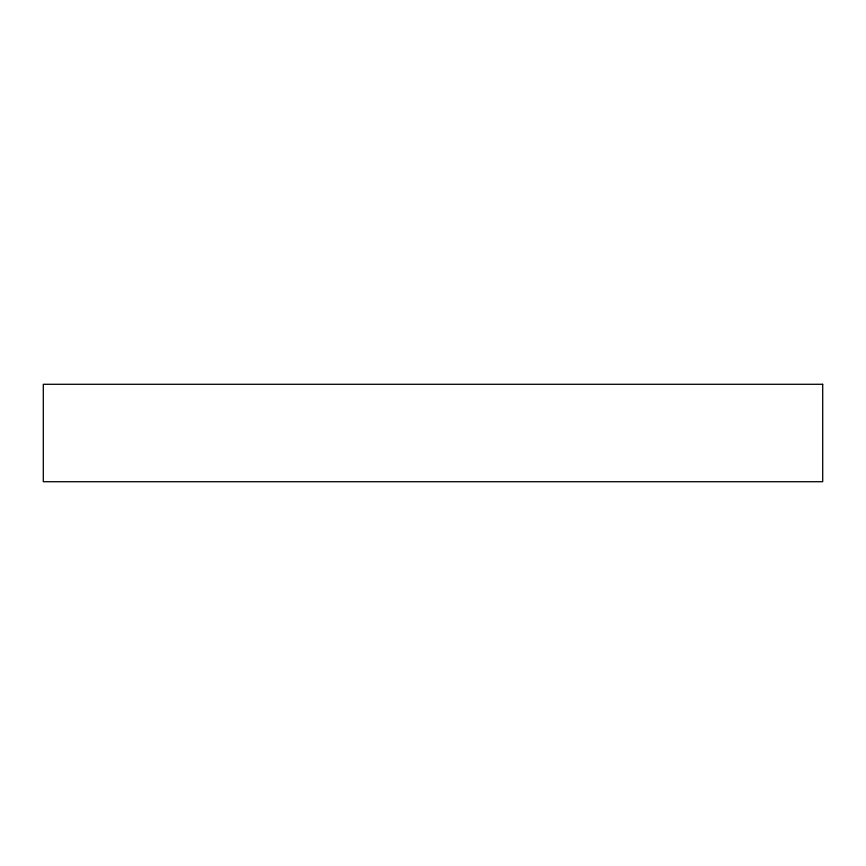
<?xml version="1.0" encoding="UTF-8"?>
<svg xmlns="http://www.w3.org/2000/svg" width="866" height="866" viewBox="0 0 866 866"><rect width="100%" height="100%" fill="white"/><g stroke="black" fill="none" stroke-linecap="round" stroke-linejoin="round"><path stroke-width="1.3" d="M822.7 384.288L43.3 384.288L43.3 481.713L822.7 481.713L822.7 384.288"/></g></svg>
